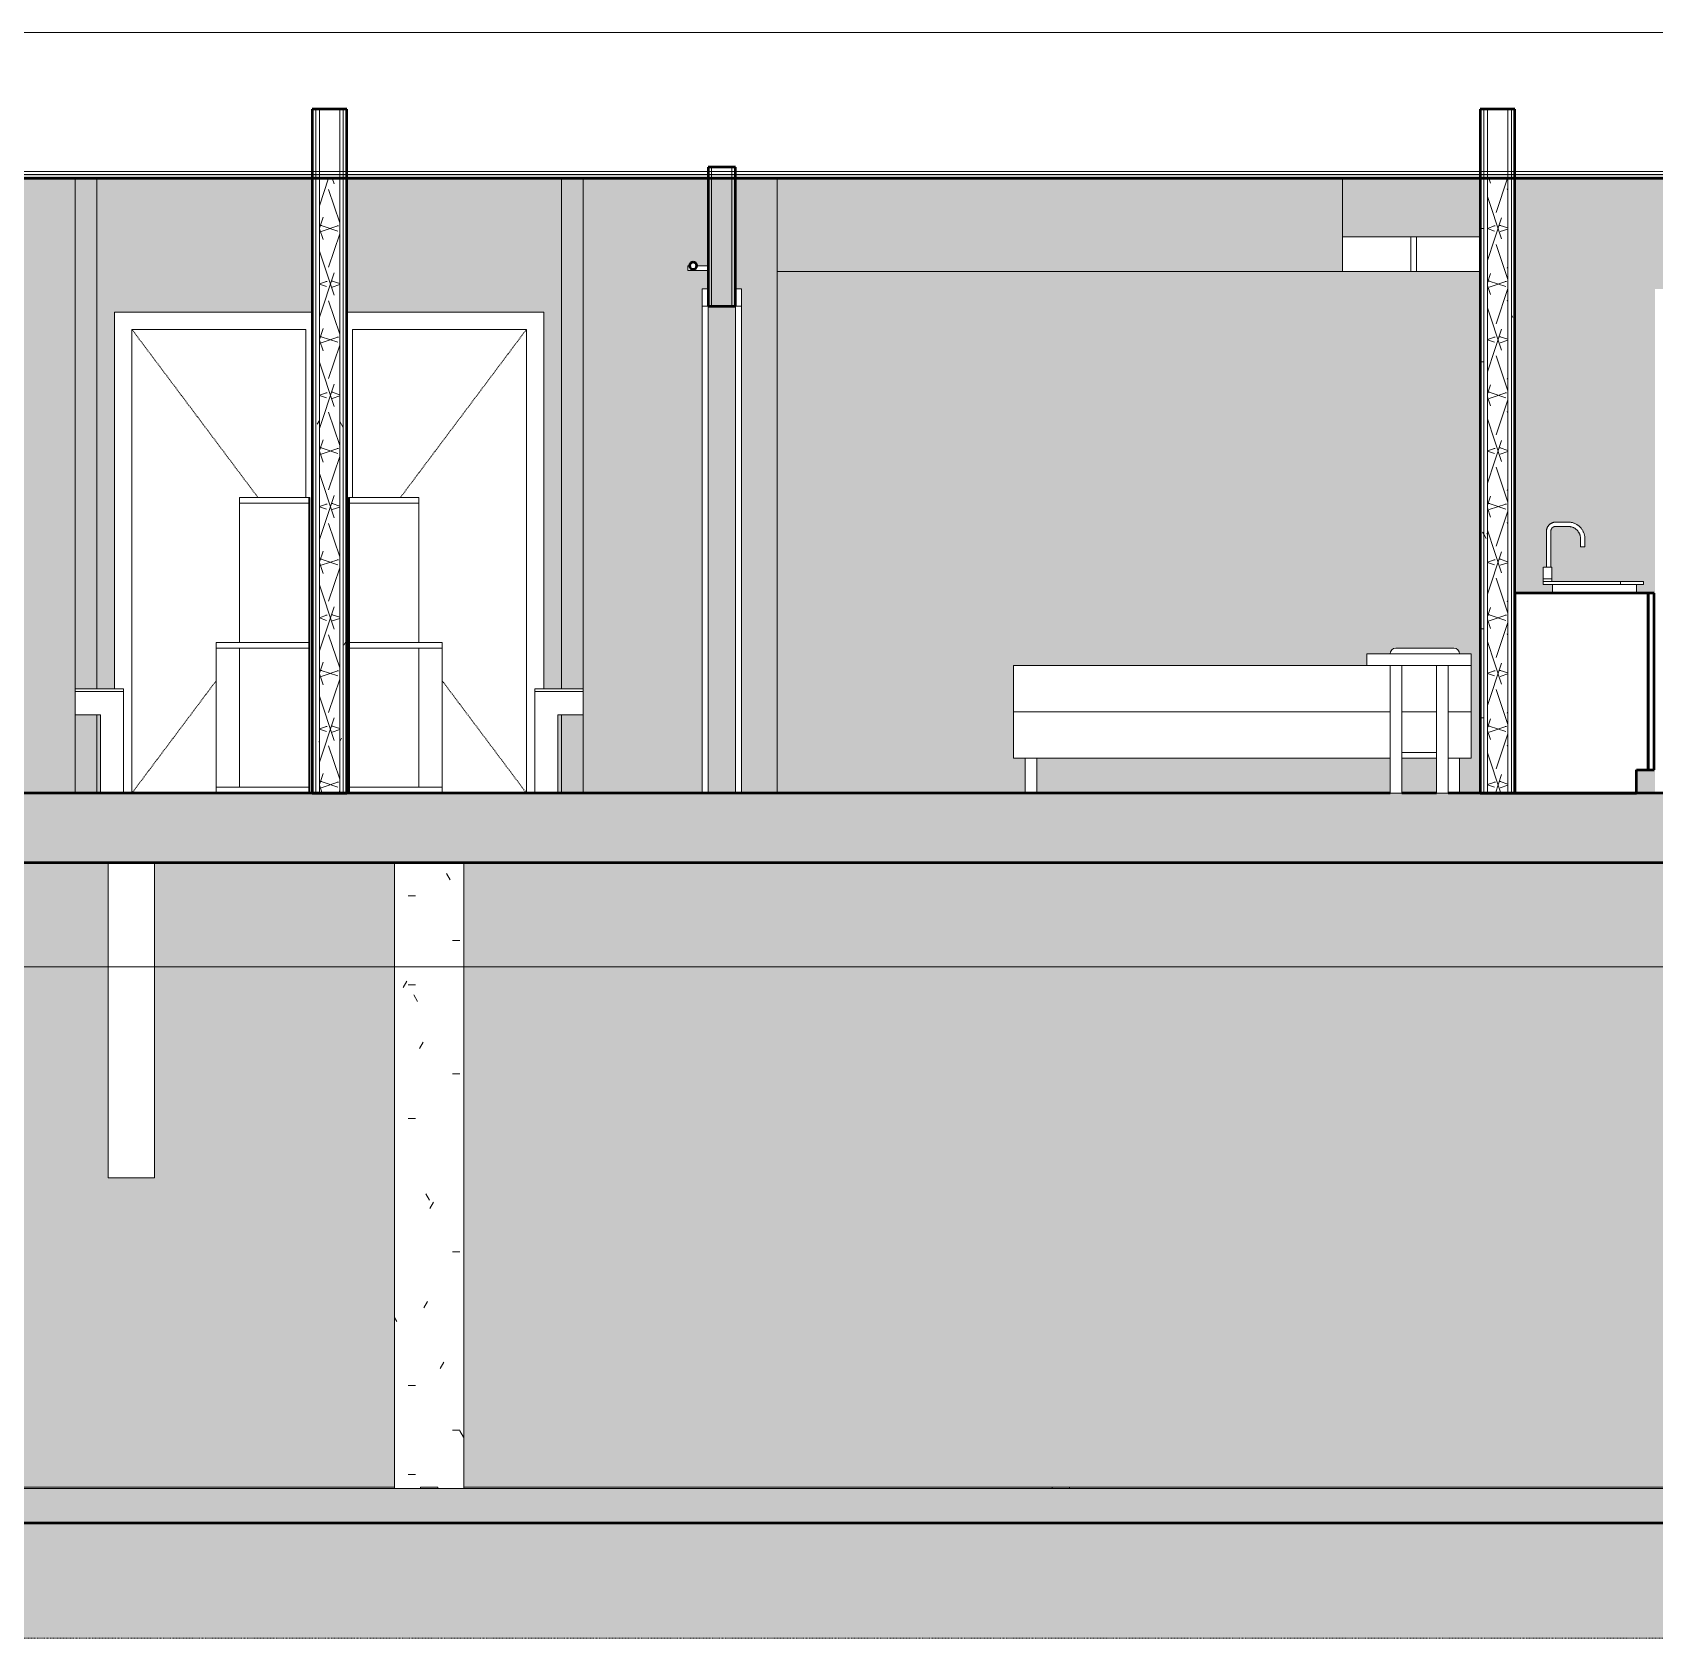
# Model space of a CAD drawing. Header units: inches. Extents: x 9584 to 15274, y -226 to 527.
# Drawn here: x 14167 to 14447, y -145.9 to 131.2 of the extents above; entities that cross this region are included whole.
import ezdxf

# ---------------------------------------------------------------- set-up
doc = ezdxf.new("R2010")
doc.units = ezdxf.units.IN
doc.header["$MEASUREMENT"] = 0
for name, pattern in [('Aligning Line 1_8_', [0.25, 0.125, -0.125]), ('Dash 1_16_', [0.125, 0.0625, -0.0625]), ('Grid Line 1_2_', [0.875, 0.5, -0.125, 0.125, -0.125])]:
    doc.linetypes.add(name, pattern=pattern)
for name, color, linetype, lineweight in [('0-5', 250, 'Continuous', 13), ('0-6', 90, 'Continuous', 5), ('A-AREA-PATT-2', 254, 'Continuous', 9), ('A-DOOR-2', 7, 'Dash 1_16_', 9), ('A-DOOR-5', 250, 'Continuous', 13), ('A-DOOR-6', 10, 'Continuous', 50), ('A-DOOR-FRAM-1', 7, 'Continuous', 9), ('A-DOOR-FRAM-2', 50, 'Continuous', 20), ('A-FLOR-1', 192, 'Continuous', 50), ('A-FLOR-LEVL-1', 51, 'Grid Line 1_2_', 9), ('A-FLOR-MCUT', 51, 'Continuous', 13), ('A-FLOR-PATT-1', 8, 'Continuous', 9), ('A-GENM', 5, 'Continuous', 9), ('A-GENM-2', 7, 'Continuous', 9), ('A-WALL-1', 250, 'Continuous', 13), ('A-WALL-2', 10, 'Continuous', 50), ('A-WALL-PATT-1', 253, 'Continuous', 9), ('A-WALL-PATT-2', 7, 'Continuous', 9), ('C-BLDG-PADS-1', 253, 'Continuous', 9), ('C-BLDG-PADS-2', 250, 'Continuous', 13), ('C-TOPO', 7, 'Continuous', 9), ('C-TOPO-1', 10, 'Continuous', 50), ('G-ANNO-SYMB', 111, 'Aligning Line 1_8_', 9), ('G-ANNO-SYMB-1', 147, 'Aligning Line 1_8_', 9), ('I-FURN-1', 7, 'Continuous', 9), ('I-WALL-1', 10, 'Continuous', 50), ('P-SANR-FIXT-1', 7, 'Continuous', 9), ('Q-CASE-1', 10, 'Continuous', 50), ('Q-CASE-2', 7, 'Continuous', 9), ('S-COLS', 52, 'Continuous', 9)]:
    doc.layers.add(name, color=color, linetype=linetype, lineweight=lineweight)
doc.layers.add('A-AREA-PATT-1', color=7, linetype='Continuous', lineweight=9, transparency=1)
pattern_1 = [(0, (3257.106, 59.024), (30.72, 7.68), [1.267, -21.773, 1.267, -21.773, -122.88]), (0, (3257.106, 59.024), (30.72, 7.68), [-46.08, 1.267, -44.813, 1.267, -21.773, -53.76]), (0, (3257.106, 59.024), (30.72, 7.68), [-115.2, 1.267, -14.093, 1.267, -37.133]), (120, (3268.626, 62.864), (-22.01108, 22.7643), [1.267, -21.773, 1.267, -21.773, -122.88]), (120, (3268.626, 62.864), (-22.01108, 22.7643), [-46.08, 1.267, -44.813, 1.267, -21.773, -53.76]), (120, (3268.626, 62.864), (-22.01108, 22.7643), [-115.2, 1.267, -14.093, 1.267, -37.133]), (240, (3272.466, 78.224), (-8.70892, -30.4443), [1.267, -21.773, 1.267, -21.773, -122.88]), (240, (3272.466, 78.224), (-8.70892, -30.4443), [-46.08, 1.267, -44.813, 1.267, -21.773, -53.76]), (240, (3272.466, 78.224), (-8.70892, -30.4443), [-115.2, 1.267, -14.093, 1.267, -37.133])]
pattern_2 = [(161.57, (3257.586, 59.504), (-3.839954, -1.5e-05), [0, -27.322, 3.034, 0]), (18.43, (3256.626, 59.504), (-3.839954, 1.5e-05), [0, -27.322, 3.034, 0]), (108.43, (3257.586, 59.504), (1.919622, -9.600525), [9.106, -21.25]), (71.57, (3256.626, 59.504), (1.919622, 9.600525), [9.106, -21.25])]

# ---------------------------------------------------------------- blocks, each defined once
blk = doc.blocks.new('CTR - 2nd Phase_rvt-2-BUILDING SECTION - NORTH_SOUTH - LOOKING WEST')
at = {"layer": 'A-FLOR-LEVL-1'}
for p, q in [((1856.66, 0), (4168.71, 0)), ((1856.66, -30), (4168.71, -30)), ((1856.66, -120), (4168.71, -120))]:
    blk.add_line(p, q, dxfattribs=at)
blk = doc.blocks.new('M_Sink Vanity-Square - 500 x 440mm-1352614-BUILDING SECTION - NORTH_SOUTH - LOOKING WEST')
at = {"layer": 'P-SANR-FIXT-1'}
for p, q in [((3347.16, 45.19), (3347.16, 39)), ((3347.91, 39), (3347.91, 45.19)), ((3350.91, 46.75), (3348.72, 46.75)), ((3348.72, 46), (3350.91, 46)), ((3353.04, 43.87), (3353.04, 42.5)), ((3353.79, 42.5), (3353.04, 42.5)), ((3353.79, 42.5), (3353.79, 43.87)), ((3346.6, 39), (3346.6, 36.99)), ((3346.6, 39), (3346.6, 36.99)), ((3346.6, 36.99), (3346.6, 36.5)), ((3346.6, 36.99), (3348.1, 36.99)), ((3346.6, 36.5), (3346.6, 36)), ((3346.6, 36.5), (3349.1, 36.5)), ((3346.62, 39), (3347.35, 39)), ((3346.62, 39), (3346.62, 39)), ((3347.35, 39), (3348.08, 39)), ((3348.08, 39), (3348.08, 39)), ((3348.1, 36.99), (3348.1, 39)), ((3348.1, 36.99), (3348.1, 39)), ((3348.1, 36.5), (3348.1, 36.99)), ((3349.1, 36.5), (3359.92, 36.5)), ((3359.92, 36.5), (3363.92, 36.5)), ((3359.92, 36), (3359.92, 36.5)), ((3363.92, 36.5), (3363.92, 36)), ((3349.1, 36), (3346.6, 36)), ((3348.22, 36), (3348.22, 34.5)), ((3359.92, 36), (3349.1, 36)), ((3363.92, 36), (3359.92, 36)), ((3362.67, 34.5), (3362.67, 36))]:
    blk.add_line(p, q, dxfattribs=at)
at = {"layer": 'P-SANR-FIXT-1', "flags": 128}
for points in [[(3348.72, 46.75), (3348.66, 46.75), (3348.6, 46.75), (3348.54, 46.74), (3348.47, 46.73), (3348.41, 46.72), (3348.35, 46.71), (3348.29, 46.69), (3348.23, 46.67), (3348.17, 46.65), (3348.12, 46.63), (3348.06, 46.6), (3348, 46.57), (3347.95, 46.54), (3347.89, 46.51), (3347.84, 46.48), (3347.79, 46.44), (3347.74, 46.4), (3347.69, 46.36), (3347.65, 46.32), (3347.6, 46.28), (3347.56, 46.23), (3347.52, 46.18), (3347.48, 46.13), (3347.44, 46.08), (3347.41, 46.03), (3347.38, 45.98), (3347.35, 45.92), (3347.32, 45.87), (3347.29, 45.81), (3347.27, 45.75), (3347.25, 45.69), (3347.23, 45.64), (3347.21, 45.58), (3347.2, 45.51), (3347.18, 45.45), (3347.17, 45.39), (3347.17, 45.33), (3347.16, 45.27), (3347.16, 45.2), (3347.16, 45.19)], [(3347.91, 45.19), (3347.91, 45.22), (3347.91, 45.25), (3347.92, 45.28), (3347.92, 45.32), (3347.93, 45.35), (3347.93, 45.38), (3347.94, 45.41), (3347.95, 45.44), (3347.96, 45.47), (3347.98, 45.5), (3347.99, 45.53), (3348, 45.56), (3348.02, 45.59), (3348.04, 45.62), (3348.05, 45.65), (3348.07, 45.67), (3348.09, 45.7), (3348.11, 45.72), (3348.13, 45.75), (3348.16, 45.77), (3348.18, 45.79), (3348.21, 45.81), (3348.23, 45.83), (3348.26, 45.85), (3348.28, 45.87), (3348.31, 45.89), (3348.34, 45.9), (3348.37, 45.92), (3348.4, 45.93), (3348.43, 45.94), (3348.46, 45.96), (3348.49, 45.97), (3348.52, 45.97), (3348.55, 45.98), (3348.59, 45.99), (3348.62, 45.99), (3348.65, 46), (3348.68, 46), (3348.71, 46), (3348.72, 46)], [(3353.79, 43.87), (3353.78, 43.99), (3353.78, 44.1), (3353.77, 44.22), (3353.75, 44.33), (3353.73, 44.45), (3353.7, 44.56), (3353.67, 44.67), (3353.64, 44.78), (3353.6, 44.89), (3353.56, 44.99), (3353.51, 45.1), (3353.46, 45.2), (3353.41, 45.3), (3353.35, 45.4), (3353.28, 45.5), (3353.22, 45.59), (3353.15, 45.68), (3353.07, 45.77), (3353, 45.86), (3352.91, 45.94), (3352.83, 46.02), (3352.74, 46.09), (3352.65, 46.16), (3352.56, 46.23), (3352.46, 46.29), (3352.37, 46.35), (3352.27, 46.41), (3352.16, 46.46), (3352.06, 46.51), (3351.95, 46.55), (3351.85, 46.59), (3351.74, 46.63), (3351.62, 46.66), (3351.51, 46.69), (3351.4, 46.71), (3351.29, 46.73), (3351.17, 46.74), (3351.06, 46.75), (3350.94, 46.75), (3350.91, 46.75)], [(3350.91, 46), (3351, 46), (3351.08, 45.99), (3351.17, 45.98), (3351.25, 45.97), (3351.33, 45.96), (3351.42, 45.94), (3351.5, 45.92), (3351.58, 45.89), (3351.66, 45.86), (3351.74, 45.83), (3351.82, 45.8), (3351.89, 45.76), (3351.97, 45.72), (3352.04, 45.68), (3352.11, 45.63), (3352.18, 45.58), (3352.25, 45.53), (3352.31, 45.47), (3352.38, 45.42), (3352.44, 45.36), (3352.49, 45.29), (3352.55, 45.23), (3352.6, 45.16), (3352.65, 45.09), (3352.7, 45.02), (3352.74, 44.95), (3352.79, 44.88), (3352.82, 44.8), (3352.86, 44.72), (3352.89, 44.65), (3352.92, 44.57), (3352.95, 44.48), (3352.97, 44.4), (3352.99, 44.32), (3353.01, 44.24), (3353.02, 44.15), (3353.03, 44.07), (3353.03, 43.98), (3353.04, 43.9), (3353.04, 43.87)]]:
    blk.add_lwpolyline(points, dxfattribs=at)
blk = doc.blocks.new('OD_CW_Base Cabinet - OD_CW_Base Cabinet-1869393-BUILDING SECTION - NORTH_SOUTH - LOOKING WEST')
at = {"layer": 'Q-CASE-1'}
for p, q in [((3364.72, 34.5), (3341.72, 34.5)), ((3341.72, 34.5), (3341.72, 0)), ((3365.72, 34.5), (3364.72, 34.5)), ((3364.72, 34.5), (3364.72, 4)), ((3364.72, 4), (3364.72, 34.5)), ((3365.72, 4), (3365.72, 34.5)), ((3362.72, 0), (3362.72, 4)), ((3362.72, 4), (3364.72, 4)), ((3364.72, 4), (3365.72, 4)), ((3341.72, 0), (3362.72, 0))]:
    blk.add_line(p, q, dxfattribs=at)
blk = doc.blocks.new('Interior_barn_door_18732 - Interior_barn_door_18732-1656080-BUILDING SECTION - NORTH_SOUTH - LOOKING WEST')
at = {"layer": 'A-DOOR-5'}
for p, q in [((2795.78, 90.96), (2796.07, 90.96)), ((2795.78, 90.15), (2795.78, 90.96)), ((2799.25, 90.15), (2795.78, 90.15)), ((2797.28, 90.96), (2799.25, 90.96))]:
    blk.add_line(p, q, dxfattribs=at)
at = {"layer": 'A-DOOR-6'}
for start, end in [(90, 270), (270, 90)]:
    blk.add_arc((2796.67, 91), 0.625, start, end, dxfattribs=at)
at = {"layer": 'A-DOOR-FRAM-1'}
for p, q in [((2798.25, 0), (2798.25, 84)), ((2799.25, 84), (2799.25, 0)), ((2804, 0), (2804, 84)), ((2805, 84), (2805, 0))]:
    blk.add_line(p, q, dxfattribs=at)
at = {"layer": 'A-DOOR-FRAM-2'}
for p, q in [((2798.25, 87), (2798.25, 84)), ((2799.25, 87), (2798.25, 87)), ((2799.25, 84), (2799.25, 87)), ((2805, 87), (2804, 87)), ((2804, 87), (2804, 84)), ((2805, 84), (2805, 87)), ((2798.25, 84), (2799.25, 84)), ((2804, 84), (2805, 84))]:
    blk.add_line(p, q, dxfattribs=at)
blk = doc.blocks.new('OD_CW_Upper Cabinet - OD_CW_Upper Cabinet-1892285-BUILDING SECTION - NORTH_SOUTH - LOOKING WEST')
at = {"layer": 'Q-CASE-2'}
for p, q in [((2920.52, 90), (2920.52, 96)), ((2921.52, 96), (2920.52, 96)), ((2921.52, 96), (2921.52, 90)), ((2921.52, 90), (2921.52, 96)), ((2932.52, 96), (2921.52, 96))]:
    blk.add_line(p, q, dxfattribs=at)
blk = doc.blocks.new('OD_CW_Upper Cabinet - OD_CW_Upper Cabinet-1952713-BUILDING SECTION - NORTH_SOUTH - LOOKING WEST')
at = {"layer": 'Q-CASE-2'}
for q in [(2908.76, 96), (2920.52, 90)]:
    blk.add_line((2920.52, 96), q, dxfattribs=at)
blk = doc.blocks.new('Single-Flush - 30_ x 80_-V60-BUILDING SECTION - NORTH_SOUTH - LOOKING WEST')
at = {"layer": 'A-DOOR-2'}
for p, q in [((3171.1, 80), (3149.35, 51)), ((3171.1, 0), (3156.55, 19.4))]:
    blk.add_line(p, q, dxfattribs=at)
at = {"layer": 'A-DOOR-FRAM-1'}
for p, q in [((3174.1, 83), (3140.12, 83)), ((3174.1, 18), (3174.1, 83)), ((3141.1, 51), (3141.1, 80)), ((3141.1, 80), (3171.1, 80)), ((3171.1, 80), (3171.1, 0))]:
    blk.add_line(p, q, dxfattribs=at)
blk = doc.blocks.new('Entertainment_Center_14771 - Entertainment_Center_14771-V61-BUILDING SECTION - NORTH_SOUTH - LOOKING WEST')
at = {"layer": 'I-FURN-1'}
for p, q in [((3140.42, 50), (3140.42, 51)), ((3140.55, 51), (3140.42, 51)), ((3140.55, 51), (3140.55, 50)), ((3140.55, 51), (3152.55, 51)), ((3140.55, 50), (3140.55, 51)), ((3152.55, 51), (3152.55, 50)), ((3140.42, 26), (3140.42, 50)), ((3140.55, 50), (3140.55, 26)), ((3152.55, 50), (3140.55, 50)), ((3140.55, 50), (3152.55, 50)), ((3140.55, 26), (3140.55, 50)), ((3152.55, 50), (3152.55, 26)), ((3140.42, 25), (3140.42, 26)), ((3140.42, 26), (3140.55, 26)), ((3140.55, 26), (3140.55, 25)), ((3140.55, 26), (3156.55, 26)), ((3140.55, 25), (3140.55, 26)), ((3156.55, 26), (3156.55, 25)), ((3140.42, 1), (3140.42, 25)), ((3140.55, 25), (3140.55, 1)), ((3156.55, 25), (3140.55, 25)), ((3140.55, 25), (3152.55, 25)), ((3140.55, 1), (3140.55, 25)), ((3152.55, 25), (3152.55, 1)), ((3156.55, 1), (3156.55, 25)), ((3156.58, 23.87), (3156.58, 24.87)), ((3140.42, 0), (3140.42, 1)), ((3140.55, 1), (3140.55, 0)), ((3152.55, 1), (3140.55, 1)), ((3140.55, 1), (3156.55, 1)), ((3140.55, 0), (3140.55, 1)), ((3156.55, 0), (3156.55, 1)), ((3156.58, 1.12), (3156.58, 2.12))]:
    blk.add_line(p, q, dxfattribs=at)
blk = doc.blocks.new('Table-Coffee - one-V62-BUILDING SECTION - NORTH_SOUTH - LOOKING WEST')
at = {"layer": 'I-FURN-1'}
for p, q in [((3172.55, 18), (3180.88, 18)), ((3172.55, 17.5), (3172.55, 18)), ((3180.88, 17.5), (3172.55, 17.5)), ((3172.55, 17.5), (3172.55, 0)), ((3180.88, 17.5), (3172.55, 17.5)), ((3176.55, 0), (3176.55, 13.5)), ((3176.55, 13.5), (3180.88, 13.5))]:
    blk.add_line(p, q, dxfattribs=at)
blk = doc.blocks.new('Entertainment_Center_14771 - Entertainment_Center_14771-1352616-BUILDING SECTION - NORTH_SOUTH - LOOKING WEST')
at = {"layer": 'I-FURN-1'}
for p, q in [((3121.57, 51), (3133.57, 51)), ((3121.57, 50), (3121.57, 51)), ((3133.57, 50), (3133.57, 51)), ((3133.7, 51), (3133.57, 51)), ((3133.57, 51), (3133.57, 50)), ((3133.7, 51), (3133.7, 50)), ((3133.57, 50), (3121.57, 50)), ((3121.57, 50), (3133.57, 50)), ((3121.57, 26), (3121.57, 50)), ((3133.57, 26), (3133.57, 50)), ((3133.57, 50), (3133.57, 26)), ((3133.7, 50), (3133.7, 26)), ((3117.57, 26), (3133.57, 26)), ((3117.57, 25), (3117.57, 26)), ((3133.57, 25), (3133.57, 26)), ((3133.57, 26), (3133.7, 26)), ((3133.57, 26), (3133.57, 25)), ((3133.7, 26), (3133.7, 25)), ((3117.54, 24.87), (3117.54, 23.87)), ((3117.57, 25), (3117.57, 1)), ((3133.57, 25), (3117.57, 25)), ((3121.57, 25), (3133.57, 25)), ((3121.57, 1), (3121.57, 25)), ((3133.57, 1), (3133.57, 25)), ((3133.57, 25), (3133.57, 1)), ((3133.7, 25), (3133.7, 1)), ((3117.54, 2.12), (3117.54, 1.12)), ((3117.57, 1), (3133.57, 1)), ((3117.57, 1), (3117.57, 0)), ((3133.57, 1), (3121.57, 1)), ((3133.57, 0), (3133.57, 1)), ((3133.57, 1), (3133.57, 0)), ((3133.7, 1), (3133.7, 0))]:
    blk.add_line(p, q, dxfattribs=at)
blk = doc.blocks.new('Table-Coffee - one-1352608-BUILDING SECTION - NORTH_SOUTH - LOOKING WEST')
at = {"layer": 'I-FURN-1'}
for p, q in [((3093.24, 18), (3101.57, 18)), ((3101.57, 17.5), (3093.24, 17.5)), ((3101.57, 17.5), (3093.24, 17.5)), ((3101.57, 18), (3101.57, 17.5)), ((3101.57, 0), (3101.57, 17.5)), ((3093.24, 13.5), (3097.57, 13.5)), ((3097.57, 13.5), (3097.57, 0))]:
    blk.add_line(p, q, dxfattribs=at)
blk = doc.blocks.new('Single-Flush - 30_ x 80_-1421383-BUILDING SECTION - NORTH_SOUTH - LOOKING WEST')
at = {"layer": 'A-DOOR-2'}
for p, q in [((3103.02, 80), (3124.77, 51)), ((3103.02, 0), (3117.57, 19.4))]:
    blk.add_line(p, q, dxfattribs=at)
at = {"layer": 'A-DOOR-FRAM-1'}
for p, q in [((3100.02, 83), (3100.02, 18)), ((3134.12, 83), (3100.02, 83)), ((3103.02, 0), (3103.02, 80)), ((3103.02, 80), (3133.02, 80)), ((3133.02, 80), (3133.02, 51))]:
    blk.add_line(p, q, dxfattribs=at)
blk = doc.blocks.new('Bed-Standard - Queen 60_ x 79_-1433484-BUILDING SECTION - NORTH_SOUTH - LOOKING WEST')
at = {"layer": 'I-FURN-1'}
for p, q in [((3331.17, 25), (3321.17, 25)), ((3255.17, 22), (3255.17, 14)), ((3255.17, 22), (3256.17, 22)), ((3256.17, 22), (3316.17, 22)), ((3334.17, 14), (3334.17, 22)), ((3255.17, 14), (3255.17, 6)), ((3255.17, 14), (3256.17, 14)), ((3256.17, 14), (3255.17, 14)), ((3256.17, 14), (3320.17, 14)), ((3320.17, 14), (3256.17, 14)), ((3322.17, 14), (3328.17, 14)), ((3328.17, 14), (3322.17, 14)), ((3330.17, 14), (3333.17, 14)), ((3333.17, 14), (3330.17, 14)), ((3333.17, 14), (3334.17, 14)), ((3334.17, 14), (3333.17, 14)), ((3334.17, 6), (3334.17, 14)), ((3256.17, 6), (3255.17, 6)), ((3320.17, 6), (3256.17, 6)), ((3257.17, 6), (3257.17, 0)), ((3257.17, 6), (3257.17, 0)), ((3259.17, 0), (3259.17, 6)), ((3259.17, 0), (3259.17, 6)), ((3333.17, 6), (3330.17, 6)), ((3332.17, 0), (3332.17, 6)), ((3332.17, 0), (3332.17, 6)), ((3334.17, 6), (3333.17, 6))]:
    blk.add_line(p, q, dxfattribs=at)
for centre, start, end in [((3321.17, 24), 90, 180), ((3331.17, 24), 360, 90)]:
    blk.add_arc(centre, 1, start, end, dxfattribs=at)
blk = doc.blocks.new('Table-Night Stand - 18_ x 18_ x 24_-1372838-BUILDING SECTION - NORTH_SOUTH - LOOKING WEST')
at = {"layer": 'I-FURN-1'}
for p, q in [((3316.17, 24), (3334.17, 24)), ((3316.17, 24), (3316.17, 22)), ((3334.17, 24), (3334.17, 22)), ((3334.17, 22), (3316.17, 22)), ((3320.17, 22), (3320.17, 0)), ((3322.17, 22), (3322.17, 0)), ((3328.17, 22), (3328.17, 0)), ((3330.17, 22), (3330.17, 0)), ((3322.17, 7), (3328.17, 7)), ((3322.17, 7), (3322.17, 6)), ((3328.17, 6), (3322.17, 6)), ((3328.17, 7), (3328.17, 6)), ((3322.17, 0), (3320.17, 0)), ((3330.17, 0), (3328.17, 0))]:
    blk.add_line(p, q, dxfattribs=at)
blk = doc.blocks.new('CTR - 1st Phase - Unit Layouts_rvt-2-BUILDING SECTION - NORTH_SOUTH - LOOKING WEST')
at = {"layer": 'A-WALL-1'}
for p, q in [((3203.07, 108), (3203.07, 84)), ((3206.57, 108), (3206.57, 84)), ((3093.24, 106.12), (3093.24, 0)), ((3096.97, 18), (3096.97, 106.12)), ((3177.15, 106.12), (3177.15, 18)), ((3180.88, 0), (3180.88, 106.12)), ((3214.38, 106.12), (3214.38, 0)), ((3311.96, 90), (3311.96, 106.12)), ((3335.72, 90), (3214.38, 90)), ((3202.45, 0), (3202.45, 84)), ((3207.2, 84), (3207.2, 0)), ((3096.97, 0), (3096.97, 13.5)), ((3177.15, 13.5), (3177.15, 0))]:
    blk.add_line(p, q, dxfattribs=at)
at = {"layer": 'A-WALL-2'}
for p, q in [((3207.2, 108), (3202.45, 108)), ((3202.45, 108), (3202.45, 84)), ((3207.2, 84), (3207.2, 108)), ((3202.45, 84), (3207.2, 84))]:
    blk.add_line(p, q, dxfattribs=at)
at = {"layer": '0-5'}
for name, p in [('OD_CW_Upper Cabinet - OD_CW_Upper Cabinet-1952713-BUILDING SECTION - NORTH_SOUTH - LOOKING WEST', (403.2, 0)), ('OD_CW_Upper Cabinet - OD_CW_Upper Cabinet-1892285-BUILDING SECTION - NORTH_SOUTH - LOOKING WEST', (403.2, 0)), ('Interior_barn_door_18732 - Interior_barn_door_18732-1656080-BUILDING SECTION - NORTH_SOUTH - LOOKING WEST', (403.2, 0)), ('Single-Flush - 30_ x 80_-1421383-BUILDING SECTION - NORTH_SOUTH - LOOKING WEST', (0, 0)), ('Single-Flush - 30_ x 80_-V60-BUILDING SECTION - NORTH_SOUTH - LOOKING WEST', (0, 0)), ('Entertainment_Center_14771 - Entertainment_Center_14771-1352616-BUILDING SECTION - NORTH_SOUTH - LOOKING WEST', (0, 0)), ('Entertainment_Center_14771 - Entertainment_Center_14771-V61-BUILDING SECTION - NORTH_SOUTH - LOOKING WEST', (0, 0)), ('M_Sink Vanity-Square - 500 x 440mm-1352614-BUILDING SECTION - NORTH_SOUTH - LOOKING WEST', (0, 0)), ('OD_CW_Base Cabinet - OD_CW_Base Cabinet-1869393-BUILDING SECTION - NORTH_SOUTH - LOOKING WEST', (0, 0)), ('Bed-Standard - Queen 60_ x 79_-1433484-BUILDING SECTION - NORTH_SOUTH - LOOKING WEST', (0, 0)), ('Table-Night Stand - 18_ x 18_ x 24_-1372838-BUILDING SECTION - NORTH_SOUTH - LOOKING WEST', (0, 0)), ('Table-Coffee - one-1352608-BUILDING SECTION - NORTH_SOUTH - LOOKING WEST', (0, 0)), ('Table-Coffee - one-V62-BUILDING SECTION - NORTH_SOUTH - LOOKING WEST', (0, 0))]:
    blk.add_blockref(name, p, dxfattribs=at)
blk = doc.blocks.new('CTR  - Topography_rvt-2-BUILDING SECTION - NORTH_SOUTH - LOOKING WEST')
at = {"layer": 'C-BLDG-PADS-1'}
h = blk.add_hatch(dxfattribs=at)
h.set_pattern_fill('FP_44', color=256, style=0, pattern_type=2)
h.set_pattern_definition([(50, (3257.106, 59.024), (27.5427, -2.40992), [2.88, -31.68]), (355, (3257.106, 59.024), (-5.32784, 28.88427), [2.304, -25.344]), (100.451, (3259.402, 58.823), (22.2153, 26.47393), [2.448, -26.924]), (46.184, (3257.106, 66.704), (40.9819, -6.3564), [4.32, -47.52]), (96.636, (3260.522, 66.175), (35.8907, 37.4062), [3.671, -40.386]), (351.184, (3257.106, 66.704), (35.891, 37.4062), [3.456, -38.016]), (21, (3260.946, 64.784), (22.92104, -15.46073), [2.88, -31.68]), (326, (3260.946, 64.784), (9.34353, 27.84574), [2.304, -25.344]), (71.451, (3262.856, 63.496), (32.26477, 12.3844), [2.448, -26.924]), (37.5, (3257.106, 59.024), (0.466855, 12.78271), [1.267, -23.77, 1.267, -24.461, -25.44]), (37.5, (3257.106, 59.024), (0.466855, 12.78271), [-50.765, 1.267, -24.173]), (7.5, (3257.106, 59.024), (10.10159, 15.14509), [1.267, -13.402, 1.267, -23.194, -9.696]), (7.5, (3257.106, 59.024), (10.10159, 15.14509), [-39.13, 1.267, -8.429]), (327.5, (3248.543, 59.024), (20.49916, -0.86578), [1.267, -8.333, 1.267, -28.685, -39.744]), (327.5, (3248.543, 59.024), (20.49916, -0.86578), [-39.552, 1.267, -38.477]), (317.5, (3244.703, 59.024), (22.39478, 3.8443), [1.267, -11.213, 1.267, -18.624, -28.224]), (317.5, (3244.703, 59.024), (22.39478, 3.8443), [-32.371, 1.267, -26.957])])
h.paths.add_polyline_path([(3277.51, -126), (3824.32, -126), (3824.32, -120), (1953.38, -120), (1953.38, -126), (3145.09, -126)], flags=0)
at = {"layer": 'C-TOPO'}
h = blk.add_hatch(dxfattribs=at)
h.set_pattern_fill('FP_51', color=256, style=0, pattern_type=2)
h.set_pattern_definition([(0, (3257.106, 59.024), (24, 24), [24, -24]), (0, (3257.106, 68.024), (24, 24), [24, -24]), (0, (3257.106, 77.024), (24, 24), [24, -24]), (90, (3260.106, 80.024), (-24, 24), [24, -24]), (90, (3269.106, 80.024), (-24, 24), [24, -24]), (90, (3278.106, 80.024), (-24, 24), [24, -24])])
h.paths.add_polyline_path([(3145.09, -145.9), (3824.32, -145.9), (3824.32, -126.01), (1953.38, -126.01), (1953.38, -145.9), (3012.68, -145.9)], flags=0)
at = {"layer": 'A-FLOR-LEVL-1'}
for p, q in [((1856.66, 0), (4168.71, 0)), ((1856.66, -120), (4168.71, -120))]:
    blk.add_line(p, q, dxfattribs=at)
at = {"layer": 'C-BLDG-PADS-2'}
for p, q in [((3824.32, -120), (1953.38, -120)), ((1953.38, -126), (3824.32, -126))]:
    blk.add_line(p, q, dxfattribs=at)
at = {"layer": 'C-TOPO'}
blk.add_line((3492.92, -126.01), (1953.38, -126.01), dxfattribs=at)
at = {"layer": 'C-TOPO-1'}
blk.add_line((3492.92, -126.01), (1953.38, -126.01), dxfattribs=at)
at = {"layer": 'G-ANNO-SYMB-1'}
blk.add_line((1953.38, 0), (4071.98, 0), dxfattribs=at)
blk = doc.blocks.new('Parking_Stall_Multiple - STANDARD-1953997-BUILDING SECTION - NORTH_SOUTH - LOOKING WEST')
at = {"layer": 'A-GENM-2'}
for p, q in [((3046.82, -119.75), (3148.32, -119.75)), ((3152.82, -119.75), (3155.82, -119.75)), ((3152.82, -119.75), (3152.82, -120)), ((3152.82, -119.75), (3155.82, -119.75)), ((3152.82, -119.75), (3152.82, -120)), ((3155.82, -120), (3155.82, -119.75)), ((3155.82, -119.75), (3155.82, -120)), ((3160.32, -119.75), (3261.82, -119.75)), ((3261.82, -119.75), (3264.82, -119.75)), ((3261.82, -119.75), (3261.82, -120)), ((3261.82, -119.75), (3264.82, -119.75)), ((3261.82, -119.75), (3261.82, -120)), ((3264.82, -120), (3264.82, -119.75)), ((3264.82, -119.75), (3370.82, -119.75)), ((3264.82, -119.75), (3264.82, -120))]:
    blk.add_line(p, q, dxfattribs=at)
blk = doc.blocks.new('CTR - 1st Phase - Common Walls_rvt-2-BUILDING SECTION - NORTH_SOUTH - LOOKING WEST')
at = {"layer": 'A-AREA-PATT-1'}
h = blk.add_hatch(color=256, dxfattribs=at)
h.paths.add_polyline_path([(1953.38, -120), (1953.82, -120), (1953.82, -119.75), (2167.32, -119.75), (2167.32, -12), (1953.38, -12)], flags=0)
h.paths.add_polyline_path([(3819.32, -120), (3819.32, -12), (3721.12, -12), (3721.12, -66.41), (3713.12, -66.41), (3713.12, -12), (3487.32, -12), (3487.32, -119.75), (3809.82, -119.75), (3809.82, -120)], flags=0)
h.paths.add_polyline_path([(2179.32, -119.75), (2494.32, -119.75), (2494.32, -12), (2492.14, -12), (2492.14, -66.41), (2484.14, -66.41), (2484.14, -12), (2253.74, -12), (2253.74, -66.41), (2245.74, -66.41), (2245.74, -12), (2179.32, -12), (2179.32, -61.78)], flags=0)
h.paths.add_polyline_path([(2610.82, -119.75), (2821.32, -119.75), (2821.32, -12), (2799.71, -12), (2799.71, -66.41), (2791.71, -66.41), (2791.71, -12), (2506.32, -12), (2506.32, -119.75), (2607.82, -119.75)], flags=0)
h.paths.add_polyline_path([(3414.11, -119.75), (3475.32, -119.75), (3475.32, -12), (3414.11, -12), (3414.11, -66.41), (3406.11, -66.41), (3406.11, -12), (3160.32, -12), (3160.32, -119.75), (3409.92, -119.75)], flags=0)
h.paths.add_polyline_path([(2833.32, -119.75), (3148.32, -119.75), (3148.32, -12), (3106.91, -12), (3106.91, -66.41), (3098.91, -66.41), (3098.91, -12), (2833.32, -12), (2833.32, -61.78)], flags=0)
at = {"layer": 'A-AREA-PATT-2'}
h = blk.add_hatch(color=256, dxfattribs=at)
h.paths.add_polyline_path([(2938.52, 0), (2941.97, 0), (2941.97, 6), (2939.95, 6), (2939.95, 24), (2941.95, 24), (2942.08, 24.5), (2942.45, 24.87), (2942.95, 25), (2952.95, 25), (2953.45, 24.87), (2953.81, 24.5), (2953.95, 24), (2957.95, 24), (2957.95, 22), (3018.95, 22), (3018.95, 6), (3016.92, 6), (3016.92, 0), (3058.99, 0), (3058.99, 82.75), (3059.74, 82.75), (3059.74, 0), (3065.92, 0), (3065.92, 87), (3066.92, 87), (3066.92, 0), (3071.67, 0), (3071.67, 87), (3072.67, 87), (3072.67, 0), (3097.57, 0), (3097.57, 13.5), (3093.24, 13.5), (3093.24, 18), (3100.02, 18), (3100.02, 83), (3134.12, 83), (3134.12, 106.12), (2938.52, 106.12), (2938.52, 96), (2962.16, 96), (2962.16, 90), (2938.52, 90), (2938.52, 1.3)], flags=0)
h.paths.add_polyline_path([(2943.92, 0), (2943.95, 0), (2943.92, 1.3)], flags=0)
h.paths.add_polyline_path([(2945.95, 0), (2951.95, 0), (2951.95, 6), (2945.95, 6), (2945.95, 1.3)], flags=0)
h.paths.add_polyline_path([(2953.95, 0), (3014.97, 0), (3014.97, 6), (2953.95, 6)], flags=0)
h.paths.add_polyline_path([(3072.67, 90.15), (3071.67, 90.15), (3071.67, 90.96), (3073.62, 91), (3073.8, 91.44), (3074.25, 91.62), (3074.69, 91.44), (3074.87, 90.96), (3075.14, 90.92), (3075.14, 90.15)], flags=0)
h = blk.add_hatch(color=256, dxfattribs=at)
h.paths.add_polyline_path([(3201.45, 0), (3201.45, 87), (3202.45, 87), (3202.45, 0), (3207.2, 0), (3207.2, 87), (3208.2, 87), (3208.2, 0), (3257.2, 0), (3257.2, 6), (3255.17, 6), (3255.17, 22), (3316.17, 22), (3316.17, 24), (3320.17, 24), (3320.31, 24.5), (3320.67, 24.87), (3321.17, 25), (3331.17, 25), (3331.67, 24.87), (3332.04, 24.5), (3332.17, 24), (3334.17, 24), (3334.17, 6), (3332.15, 6), (3332.15, 0), (3335.72, 0), (3335.72, 90), (3311.96, 90), (3311.96, 96), (3335.72, 96), (3335.72, 106.12), (3140.12, 106.12), (3140.12, 83), (3174.1, 83), (3174.1, 18), (3180.88, 18), (3180.88, 13.5), (3176.55, 13.5), (3176.55, 0), (3185.63, 0)], flags=0)
h.paths.add_polyline_path([(3260.95, 0), (3320.17, 0), (3320.17, 6), (3259.15, 6), (3259.15, 0)], flags=0)
h.paths.add_polyline_path([(3322.17, 0), (3328.17, 0), (3328.17, 6), (3322.17, 6), (3322.17, 1.3)], flags=0)
h.paths.add_polyline_path([(3202.45, 90.15), (3198.98, 90.15), (3198.98, 90.96), (3199.25, 91), (3199.43, 91.44), (3199.87, 91.62), (3200.32, 91.44), (3200.5, 90.96), (3202.45, 90.96)], flags=0)
h = blk.add_hatch(color=256, dxfattribs=at)
h.paths.add_polyline_path([(3822.2, 0), (3822.2, 106.12), (3341.72, 106.12), (3341.72, 34.5), (3348.22, 34.5), (3348.22, 36), (3346.6, 36), (3346.62, 39), (3347.16, 39), (3347.2, 45.19), (3347.31, 45.74), (3347.39, 45.99), (3347.94, 46.54), (3348.72, 46.75), (3351.1, 46.71), (3352.01, 46.53), (3352.94, 45.91), (3353.57, 44.98), (3353.79, 43.87), (3353.75, 42.5), (3353.04, 42.5), (3353.02, 43.95), (3352.83, 44.75), (3352.33, 45.43), (3351.62, 45.86), (3350.91, 46), (3348.64, 46), (3348.17, 45.74), (3348.02, 45.59), (3347.91, 45.19), (3347.94, 39), (3348.08, 39), (3348.14, 36.5), (3363.92, 36.5), (3363.92, 36), (3362.67, 36), (3362.67, 34.5), (3365.72, 34.5), (3365.72, 4), (3362.72, 4), (3362.72, 0), (3365.9, 0), (3365.9, 87), (3407.9, 87), (3407.9, 0), (3411.52, 0), (3411.52, 87), (3412.52, 87), (3412.52, 0), (3442.52, 0), (3442.52, 82.75), (3443.27, 82.75), (3443.27, 81), (3448.02, 81), (3448.02, 82.75), (3448.77, 82.75), (3448.77, 0), (3460.68, 0), (3460.68, 87), (3491.08, 87), (3491.08, 0), (3666.23, 0), (3666.23, 87), (3708.85, 87), (3708.85, 0), (3722.2, 0), (3722.2, 6), (3720.2, 6), (3720.2, 22), (3723.2, 22), (3723.2, 25), (3795.2, 25), (3795.2, 22), (3798.2, 22), (3798.2, 6), (3796.2, 6), (3796.2, 0), (3819.32, 0)], flags=0)
h.paths.add_polyline_path([(3486.31, 0), (3488.26, 0), (3488.26, 84), (3486.31, 84), (3486.31, 0.59)], flags=0)
h.paths.add_polyline_path([(3724.4, 0), (3794.2, 0), (3794.2, 6), (3724.2, 6), (3724.2, 0)], flags=0)
h.paths.add_polyline_path([(3595.6, 72), (3580.1, 72), (3580.1, 74), (3614.1, 74), (3614.1, 72), (3600.57, 72)], flags=0)
at = {"layer": 'A-WALL-PATT-1'}
h = blk.add_hatch(dxfattribs=at)
h.set_pattern_fill('FP_52', color=256, style=0, pattern_type=2)
h.set_pattern_definition(pattern_2)
h.paths.add_polyline_path([(3138.5, 0), (3138.87, 0), (3138.87, 106.12), (3135.37, 106.12), (3135.37, 0), (3136.82, 0)], flags=0)
h = blk.add_hatch(dxfattribs=at)
h.set_pattern_fill('FP_52', color=256, style=0, pattern_type=2)
h.set_pattern_definition(pattern_2)
h.paths.add_polyline_path([(3340.47, 0), (3340.47, 106.12), (3336.97, 106.12), (3336.97, 0)], flags=0)
at = {"layer": 'A-WALL-PATT-2'}
h = blk.add_hatch(dxfattribs=at)
h.set_pattern_fill('FP_43', color=256, style=0, pattern_type=2)
h.set_pattern_definition(pattern_1)
h.paths.add_polyline_path([(3134.75, 0), (3134.75, 106.12), (3134.12, 106.12), (3134.12, 0)], flags=0)
h = blk.add_hatch(dxfattribs=at)
h.set_pattern_fill('FP_43', color=256, style=0, pattern_type=2)
h.set_pattern_definition(pattern_1)
h.paths.add_polyline_path([(3134.75, 0), (3135.37, 0), (3135.37, 106.12), (3134.75, 106.12), (3134.75, 0.79)], flags=0)
h = blk.add_hatch(dxfattribs=at)
h.set_pattern_fill('FP_43', color=256, style=0, pattern_type=2)
h.set_pattern_definition(pattern_1)
h.paths.add_polyline_path([(3138.87, 0), (3139.5, 0), (3139.5, 106.12), (3138.87, 106.12), (3138.87, 0.8)], flags=0)
h = blk.add_hatch(dxfattribs=at)
h.set_pattern_fill('FP_43', color=256, style=0, pattern_type=2)
h.set_pattern_definition(pattern_1)
h.paths.add_polyline_path([(3139.5, 0), (3140.12, 0), (3140.12, 106.12), (3139.5, 106.12), (3139.5, 0.8)], flags=0)
h = blk.add_hatch(dxfattribs=at)
h.set_pattern_fill('FP_43', color=256, style=0, pattern_type=2)
h.set_pattern_definition(pattern_1)
h.paths.add_polyline_path([(3335.72, 0), (3336.35, 0), (3336.35, 106.12), (3335.72, 106.12), (3335.72, 1.3)], flags=0)
h = blk.add_hatch(dxfattribs=at)
h.set_pattern_fill('FP_43', color=256, style=0, pattern_type=2)
h.set_pattern_definition(pattern_1)
h.paths.add_polyline_path([(3336.35, 0), (3336.97, 0), (3336.97, 106.12), (3336.35, 106.12), (3336.35, 1.3)], flags=0)
h = blk.add_hatch(dxfattribs=at)
h.set_pattern_fill('FP_43', color=256, style=0, pattern_type=2)
h.set_pattern_definition(pattern_1)
h.paths.add_polyline_path([(3341.72, 0), (3341.72, 106.12), (3341.1, 106.12), (3341.1, 0)], flags=0)
at = {"layer": 'A-FLOR-LEVL-1'}
for p, q in [((1856.66, 0), (4168.71, 0)), ((1856.66, -30), (4168.71, -30)), ((1856.66, -120), (4168.71, -120))]:
    blk.add_line(p, q, dxfattribs=at)
at = {"layer": 'A-WALL-1'}
for p, q in [((3134.75, 118), (3134.75, 0)), ((3135.37, 118), (3135.37, 0)), ((3138.87, 118), (3138.87, 0)), ((3139.5, 118), (3139.5, 0)), ((3336.35, 0), (3336.35, 118)), ((3336.97, 0), (3336.97, 118)), ((3340.47, 0), (3340.47, 118)), ((3341.1, 0), (3341.1, 118))]:
    blk.add_line(p, q, dxfattribs=at)
at = {"layer": 'G-ANNO-SYMB-1'}
blk.add_line((1953.38, 0), (4071.98, 0), dxfattribs=at)
at = {"layer": 'I-WALL-1'}
for p, q in [((3140.12, 118), (3134.12, 118)), ((3134.12, 118), (3134.12, 0)), ((3140.12, 0), (3140.12, 118)), ((3341.72, 118), (3335.72, 118)), ((3335.72, 118), (3335.72, 0)), ((3341.72, 0), (3341.72, 118)), ((3134.12, 0), (3140.12, 0)), ((3335.72, 0), (3341.72, 0))]:
    blk.add_line(p, q, dxfattribs=at)
at = {"layer": '0-5'}
blk.add_blockref('Parking_Stall_Multiple - STANDARD-1953997-BUILDING SECTION - NORTH_SOUTH - LOOKING WEST', (0, 0), dxfattribs=at)
blk = doc.blocks.new('Concrete-Rectangular-Column - ONE-V87-BUILDING SECTION - NORTH_SOUTH - LOOKING WEST')
at = {"layer": 'S-COLS'}
h = blk.add_hatch(dxfattribs=at)
h.set_pattern_fill('FP_43', color=256, style=0, pattern_type=2)
h.set_pattern_definition(pattern_1)
h.paths.add_polyline_path([(3148.32, -120), (3152.82, -120), (3152.82, -119.75), (3155.82, -119.75), (3155.82, -120), (3160.32, -120), (3160.32, -12), (3148.32, -12), (3148.32, -119.75)], flags=0)
for p, q in [((3148.32, -120), (3148.32, -12)), ((3160.32, -12), (3160.32, -120))]:
    blk.add_line(p, q, dxfattribs=at)
blk = doc.blocks.new('077123 - Manufactured Gutters and Downspouts - 077123 - Manufactured Gutters and Downspouts-2003419-BUILDING SECTION - NORTH_SOUTH - LOOKING WEST')
at = {"layer": 'A-GENM'}
for p, q in [((2484.14, -66.41), (2484.14, -12)), ((2492.14, -12), (2492.14, -66.41)), ((2484.14, -66.41), (2492.14, -66.41))]:
    blk.add_line(p, q, dxfattribs=at)

msp = doc.modelspace()

# ---------------------------------------------------------------- hatches: boundary and pattern name
at = {"layer": 'A-FLOR-PATT-1'}
h = msp.add_hatch(dxfattribs=at)
h.set_pattern_fill('FP_43', color=256, style=0, pattern_type=2)
h.set_pattern_definition([(0, (14338.271, 59.024), (30.72, 7.68), [1.267, -21.773, 1.267, -21.773, -122.88]), (0, (14338.271, 59.024), (30.72, 7.68), [-46.08, 1.267, -44.813, 1.267, -21.773, -53.76]), (0, (14338.271, 59.024), (30.72, 7.68), [-115.2, 1.267, -14.093, 1.267, -37.133]), (120, (14349.791, 62.864), (-22.011075, 22.7643), [1.267, -21.773, 1.267, -21.773, -122.88]), (120, (14349.791, 62.864), (-22.011075, 22.7643), [-46.08, 1.267, -44.813, 1.267, -21.773, -53.76]), (120, (14349.791, 62.864), (-22.011075, 22.7643), [-115.2, 1.267, -14.093, 1.267, -37.133]), (240, (14353.631, 78.224), (-8.708925, -30.4443), [1.267, -21.773, 1.267, -21.773, -122.88]), (240, (14353.631, 78.224), (-8.708925, -30.4443), [-46.08, 1.267, -44.813, 1.267, -21.773, -53.76]), (240, (14353.631, 78.224), (-8.708925, -30.4443), [-115.2, 1.267, -14.093, 1.267, -37.133])])
h.paths.add_polyline_path([(14530.3435, 106.125), (14607.0322, 106.125), (14607.0322, 106.75), (13186.9891, 106.75), (13186.9891, 106.125), (14529.1891, 106.125)], flags=0)
h.paths.add_polyline_path([(14921.4246, 106.125), (14933.0141, 106.125), (14933.6391, 106.75), (14742.6447, 106.75), (14742.6447, 106.125), (14911.9891, 106.125)], flags=0)
h.paths.add_polyline_path([(13178.9891, 106.125), (13179.7391, 106.125), (13179.7391, 106.75), (13157.9641, 106.75), (13157.9641, 106.625), (13178.9891, 106.625), (13178.9891, 106.4506)], flags=0)
h = msp.add_hatch(dxfattribs=at)
h.set_pattern_fill('FP_44', color=256, style=0, pattern_type=2)
h.set_pattern_definition([(50, (14338.271, 59.024), (27.5427, -2.40992), [2.88, -31.68]), (355, (14338.27, 59.024), (-5.32784, 28.88427), [2.304, -25.344]), (100.451, (14340.567, 58.823), (22.2153, 26.47393), [2.448, -26.924]), (46.184, (14338.27, 66.704), (40.9819, -6.3564), [4.32, -47.52]), (96.636, (14341.687, 66.175), (35.8907, 37.4062), [3.671, -40.386]), (351.184, (14338.27, 66.704), (35.891, 37.4062), [3.456, -38.016]), (21, (14342.111, 64.784), (22.92104, -15.46073), [2.88, -31.68]), (326, (14342.11, 64.784), (9.34353, 27.84574), [2.304, -25.344]), (71.451, (14344.02, 63.496), (32.26477, 12.3844), [2.448, -26.924]), (37.5, (14338.271, 59.024), (0.466855, 12.78271), [1.267, -23.77, 1.267, -24.461, -25.44]), (37.5, (14338.271, 59.024), (0.466855, 12.78271), [-50.765, 1.267, -24.173]), (7.5, (14338.271, 59.024), (10.10159, 15.14509), [1.267, -13.402, 1.267, -23.194, -9.696]), (7.5, (14338.271, 59.024), (10.10159, 15.14509), [-39.13, 1.267, -8.429]), (327.5, (14329.708, 59.024), (20.49916, -0.86578), [1.267, -8.333, 1.267, -28.685, -39.744]), (327.5, (14329.708, 59.024), (20.49916, -0.86578), [-39.552, 1.267, -38.477]), (317.5, (14325.868, 59.024), (22.39478, 3.8443), [1.267, -11.213, 1.267, -18.624, -28.224]), (317.5, (14325.868, 59.024), (22.39478, 3.8443), [-32.371, 1.267, -26.957])])
h.paths.add_polyline_path([(13034.5465, -12), (14910.4891, -12), (14910.4891, 0), (13034.5465, 0)], flags=0)

# ---------------------------------------------------------------- linework, layer by layer
at = {"layer": 'A-FLOR-1'}
for p, q in [((13187.6141, 106.125), (14933.0141, 106.125)), ((14401.3398, 0), (14035.1119, 0)), ((14409.3398, 0), (14403.3398, 0)), ((14803.3641, 0), (14411.3398, 0)), ((13034.5465, -12), (14910.4891, -12))]:
    msp.add_line(p, q, dxfattribs=at)
at = {"layer": 'A-FLOR-LEVL-1'}
for p, q in [((12938.5758, 0), (15249.1298, 0)), ((12938.5758, -30), (15249.1298, -30)), ((12938.5758, -120), (15249.1298, -120))]:
    msp.add_line(p, q, dxfattribs=at)
at = {"layer": 'A-FLOR-MCUT'}
for p, q in [((14939.1391, 131.25), (13151.8391, 131.25)), ((14933.6391, 107.25), (13151.8391, 107.25)), ((14933.6391, 106.75), (13186.9891, 106.75))]:
    msp.add_line(p, q, dxfattribs=at)
at = {"layer": 'G-ANNO-SYMB'}
for p, q in [((13034.5465, 0), (15153.1465, 0)), ((13034.5465, -145.8387), (15153.1465, -145.8387))]:
    msp.add_line(p, q, dxfattribs=at)

# ---------------------------------------------------------------- block references
at = {"layer": '0-6'}
for name in ['CTR - 2nd Phase_rvt-2-BUILDING SECTION - NORTH_SOUTH - LOOKING WEST', 'CTR - 1st Phase - Common Walls_rvt-2-BUILDING SECTION - NORTH_SOUTH - LOOKING WEST', 'CTR  - Topography_rvt-2-BUILDING SECTION - NORTH_SOUTH - LOOKING WEST', 'CTR - 1st Phase - Unit Layouts_rvt-2-BUILDING SECTION - NORTH_SOUTH - LOOKING WEST']:
    msp.add_blockref(name, (11081.1653, 0), dxfattribs=at)
at = {"layer": 'A-GENM'}
msp.add_blockref('077123 - Manufactured Gutters and Downspouts - 077123 - Manufactured Gutters and Downspouts-2003419-BUILDING SECTION - NORTH_SOUTH - LOOKING WEST', (11695.9403, 0), dxfattribs=at)
at = {"layer": 'S-COLS'}
msp.add_blockref('Concrete-Rectangular-Column - ONE-V87-BUILDING SECTION - NORTH_SOUTH - LOOKING WEST', (11081.1653, 0), dxfattribs=at)

doc.saveas('drawing.dxf')
